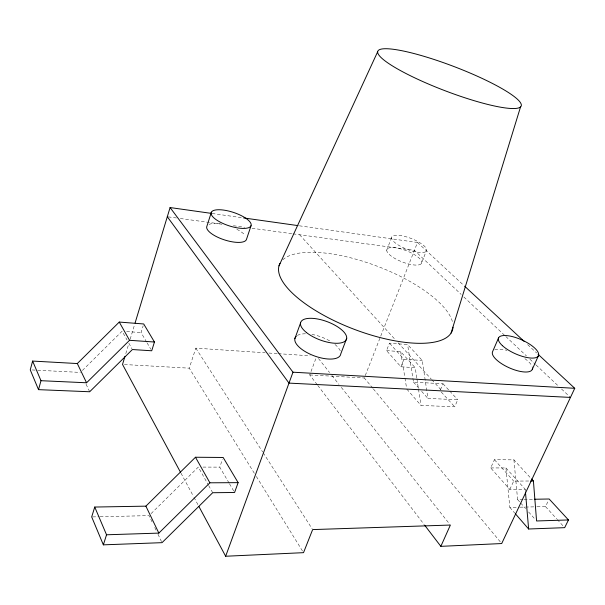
<?xml version="1.0" encoding="UTF-8"?>
<svg xmlns="http://www.w3.org/2000/svg" width="605" height="605" viewBox="0 0 605 605"><rect width="100%" height="100%" fill="white"/><g stroke="black" fill="none" stroke-linecap="round" stroke-linejoin="round"><path stroke-width="0.45" stroke-dasharray="3.02 2.27" d="M125.795 353.615L128.804 343.708M130.166 339.208L134.537 324.802M146.629 342.075L141.078 332.584L143.188 325.694M254.334 473.254L189.259 368.165L195.816 348.147L265.156 352.806M229.023 482.979L219.759 467.128L222.534 459.233M317.186 384.667L309.745 374.934L316.06 357.963M386.739 250.228L391.503 237.773M372.748 388.16L364.308 377.996L417.488 242.476L298.923 225.741M416.754 377.815L415.196 367.696L400.896 366.774L386.527 350.598L389.476 343.148L407.589 344.563L422.267 360.482L427.909 398.4L457.735 399.761L454.703 406.81L421.012 405.418L406.734 389.015M421.284 263.689A18.664 5.974 21.3 0 0 399.368 248.526A18.664 5.974 21.3 0 0 392.131 256.739A18.664 5.974 21.3 0 0 421.284 263.689L426.207 251.279A18.74 5.793 21.2 0 0 404.117 236.26A18.74 5.793 21.2 0 0 396.978 244.17A18.74 5.793 21.2 0 0 426.207 251.279M400.896 366.774L403.951 359.219L389.476 343.148M440.425 389.847L442.989 383.767L413.487 382.133L407.589 344.563M525.382 491.116L525.223 489.271L509.811 489.445L490.7 467.922L494.429 459.702L513.932 459.861L530.895 478.26M509.811 489.445L513.69 481.096L529.655 481.005M537.066 506.793L545.513 506.604L548.357 500.69M82.393 370.457L122.104 331.185L127.027 339.965M151.053 513.653L198.304 467.068L208.196 484.711M92.633 516.904L99.212 516.753M100.15 516.738L149.057 515.626L152.702 523.227M490.7 467.922L505.939 467.967L509.841 507.413L519.226 507.202M520.164 507.179L536.128 506.816M513.932 459.861L517.6 499.556L523.174 499.458M524.104 499.443L534.313 499.261M202.97 467.083L219.759 467.128M32.11 369.957L36.754 370.192M37.684 370.245L80.404 372.415M124.403 364.528L189.259 368.165M309.745 374.934L364.308 377.996M268.907 353.055L277.34 353.623M278.277 353.683L310.131 355.823M403.951 359.219L422.267 360.482M126.619 331.517L141.078 332.584M386.527 350.598L400.661 351.634L415.196 367.696M168.235 216.862L176.615 218.004M180.343 218.511L221.317 224.084M233.424 225.733L244.601 227.253M252.051 228.266L292.094 233.712M293.024 233.84L414.402 250.357L461.146 294.408M212.098 213.482L243.845 217.966M417.488 242.476L463.906 285.522M527.643 344.623L536.65 352.972M463.899 297.002L505.152 335.873M505.84 336.516L526.463 355.952M529.897 359.196L535.402 364.376M536.091 365.027L558.778 386.406M561.523 388.992L570.462 397.417M442.989 383.767L449.137 390.429M449.749 391.095L457.735 399.761M299.543 234.725L394.921 339.299M398.105 342.785L431.168 379.032M431.804 379.728L440.705 389.491M441.279 392.055L454.703 406.81M545.513 506.604L556.638 518.833M557.258 519.514L563.436 526.305M505.939 467.967L525.223 489.271M494.429 459.702L513.69 481.096M413.487 382.133L419.129 388.501M421.632 391.329L427.909 398.4M517.6 499.556L520.05 502.324M520.663 503.012L525.563 508.54M528.626 511.989L535.364 519.589M509.841 507.413L514.689 512.987M373.346 388.886L501.704 543.547M318.449 358.485L329.589 372.551M331.933 375.516L338.974 384.394M341.318 387.359L449.787 524.308M317.761 385.415L424.241 524.641M195.816 348.147L262.653 451.943M263.16 452.737L312.135 528.8M256.323 476.46L303.521 552.667M147.091 342.869L150.789 349.198M229.492 483.766L234.581 492.485M128.82 343.156L131.95 348.737M208.642 485.512L212.688 492.727M181.008 473.208L193.509 496.455M193.955 497.287L197.979 504.759M86.046 384.19L89.676 391.76M154.729 527.454L156.347 530.835M157.965 534.207L161.611 541.815M400.661 351.634L404.805 377.165M404.957 378.08L406.583 388.108M416.898 378.738L421.012 405.418M282.785 259.802A92.527 33.578 20.9 0 1 376.408 265.913A92.527 33.578 20.9 0 1 452.842 323.63M494.777 349.841A21.735 7.865 24.1 0 1 506.998 350.371M524.913 358.689A21.735 7.865 24.1 0 1 532.15 366.524M209.02 224.41A20.872 7.268 18 0 1 221.944 224.251M236.82 229.295A20.872 7.268 18 0 1 245.108 235.269M297.395 335.435A24.253 10.088 20.2 0 1 306.206 333.809M311.93 334.421A24.253 10.088 20.2 0 1 330.519 341.379M334.988 344.495A24.253 10.088 20.2 0 1 340.312 350.93"/><path stroke-width="0.91" d="M32.625 361.072L30.25 369.867L38.516 389.65L89.676 391.76L132.397 349.539L151.719 350.779L154.449 342.022L143.71 323.97L119.261 322.064L77.311 363.545L32.625 361.072L40.981 380.696L38.516 389.65M124.978 356.315L122.52 364.422L180.562 472.376M135.081 322.994L170.088 207.553L211.168 213.353M451.088 333.068L520.519 106.972A76.774 12.902 20.9 0 0 423.409 56.152A76.774 12.902 20.9 0 0 404.511 72.751A76.774 12.902 20.9 0 0 520.519 106.972M94.743 507.05L91.688 516.927L103.357 544.848L162.019 542.662L212.688 492.727L234.581 492.485L238.128 482.646L223.154 457.471L195.476 457.244L145.888 506.151L94.743 507.05L106.54 534.782L103.357 544.848M211.357 212.226L206.925 226.157A20.872 7.268 18 0 0 223.699 239.641A20.872 7.268 18 0 0 246.439 239.52L251.037 225.71A20.971 7.056 18.1 0 0 223.389 210.056A20.971 7.056 18.1 0 0 219.01 221.475A20.971 7.056 18.1 0 0 251.037 225.71M294.869 338.656L300.564 322.934M538.034 354.258L574.75 388.304L501.704 543.547L440.848 546.345L450.377 525.049L312.649 529.587L303.521 552.667L225.657 556.245L292.979 372.196L170.088 207.553M346.718 338.255L340.796 353.819A24.253 10.088 20.2 0 1 313.209 355.483A24.253 10.088 20.2 0 1 296.185 336.342M498.611 337.802L492.606 351.611A21.735 7.865 24.1 0 0 510.938 368.536A21.735 7.865 24.1 0 0 532.483 367.931M532.294 369.337L538.526 355.543M279.003 265.845L377.626 51.826M534.313 499.261L549.166 498.996L568.466 519.945L564.677 527.658L528.634 529.004L515.294 513.683M40.981 380.696L86.568 382.784L129.546 340.305L154.449 342.022M106.54 534.782L158.85 533.103L209.89 482.805L238.128 482.646M568.466 519.945L536.582 520.973L533.413 480.983L531.523 478.941M530.593 480.998L533.413 480.983M570.462 397.417L288.993 383.109L167.305 216.734M292.979 372.196L574.75 388.304M243.845 217.966L297.993 225.612M464.602 286.165L524.18 341.409M424.816 525.39L440.848 546.345M119.261 322.064L129.546 340.305M195.476 457.244L209.89 482.805M198.871 506.423L225.657 556.245M77.311 363.545L86.568 382.784M145.888 506.151L158.85 533.103M525.458 492.046L528.634 529.004M453.016 327.207A92.527 33.578 20.9 0 1 356.549 330.186A92.527 33.578 20.9 0 1 279.986 263.394M502.4 345.644A21.848 7.638 24 0 0 537.119 357.101A21.848 7.638 24 0 0 516.02 337.658A21.848 7.638 24 0 0 502.4 345.644M306.538 332.599A24.389 9.801 20.3 0 0 345.659 340.592A24.389 9.801 20.3 0 0 318.623 319.19A24.389 9.801 20.3 0 0 306.538 332.599"/></g></svg>
